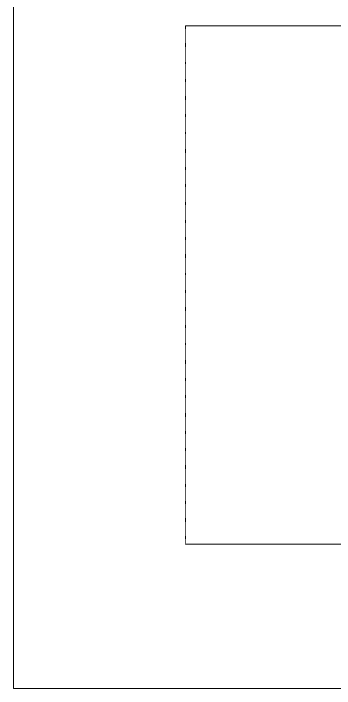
# Model space of a CAD drawing. Header units: millimetres. Extents: x -15225 to 158921, y -72156 to 56162.
# Drawn here: x -15225 to 3680, y -72156 to -32424 of the extents above; entities that cross this region are included whole.
import ezdxf

# ---------------------------------------------------------------- set-up
doc = ezdxf.new("R2010")
doc.units = ezdxf.units.MM
doc.linetypes.add('ACAD_ISO03W100', pattern=[30, 12, -18])
doc.linetypes.add('DASHED2', pattern=[0.375, 0.25, -0.125])
doc.layers.get('0').update_dxf_attribs({"linetype": 'CONTINUOUS'})
doc.layers.add('Layer2', color=7, linetype='ACAD_ISO03W100', lineweight=15)

# ---------------------------------------------------------------- blocks, each defined once
blk = doc.blocks.new('plan')
at = {"color": 7, "lineweight": 0}
for p, q in [((671277, 158478), (649706, 158478)), ((649706, 158478), (649706, 143226)), ((649706, 143226), (649706, 158478)), ((649706, 158478), (671277, 158478)), ((649706, 143226), (671277, 143226)), ((671277, 143226), (649706, 143226))]:
    blk.add_line(p, q, dxfattribs=at)

msp = doc.modelspace()

# ---------------------------------------------------------------- linework, layer by layer
at = {"layer": 'Layer2', "color": 3, "linetype": 'ByBlock', "lineweight": 20}
msp.add_lwpolyline([(158921, -72156), (-15225, -72156), (-15225, 56162), (158921, 56162)], close=True, dxfattribs=at)

# ---------------------------------------------------------------- block references
at = {"layer": 'Layer2', "linetype": 'DASHED2', "xscale": 2, "yscale": 2, "zscale": 2}
msp.add_blockref('plan', (-1304498, -350112), dxfattribs=at)

doc.saveas('drawing.dxf')
